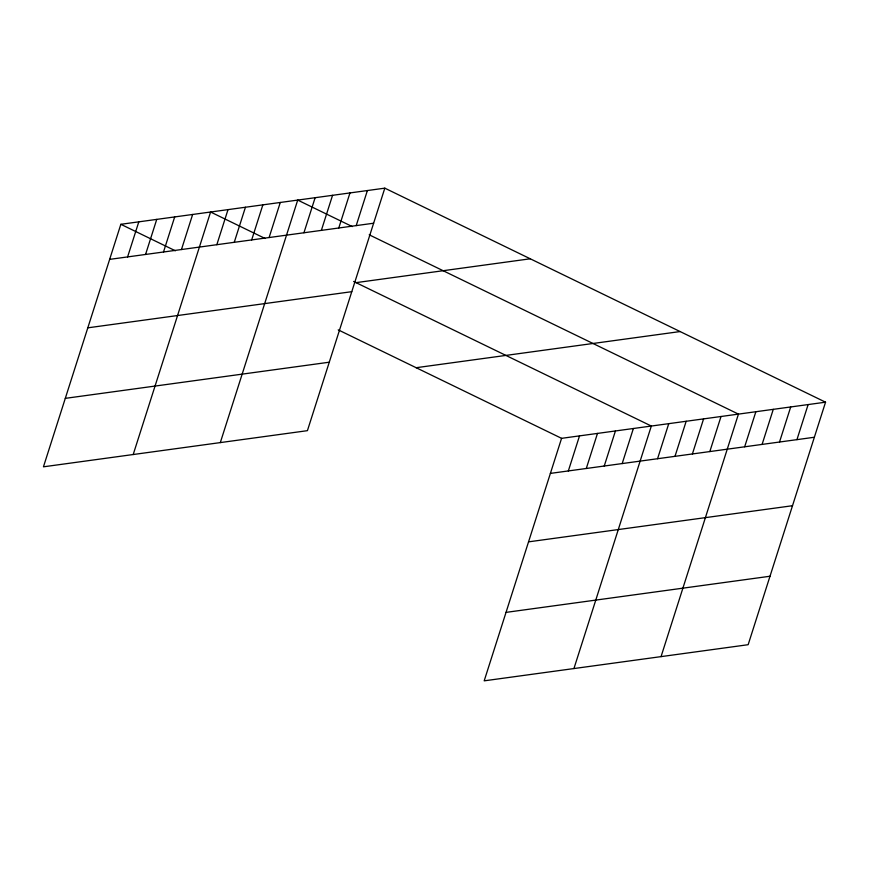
<?xml version="1.0" encoding="UTF-8"?>
<svg xmlns="http://www.w3.org/2000/svg" width="869" height="869" viewBox="0 0 869 869"><rect width="100%" height="100%" fill="white"/><g stroke="black" fill="none" stroke-linecap="round" stroke-linejoin="round"><path stroke-width="1.3" d="M384.815 188.16L120.845 224.3L43.45 466.816L307.42 430.666L384.815 188.16L825.55 402.184L748.155 644.7L484.185 680.84L561.58 438.334L825.55 402.184M127.602 256.92L138.801 221.845M145.558 254.454L156.746 219.39M163.502 251.999L174.691 216.924M181.458 249.544L192.646 214.469M133.196 454.53L210.591 212.014L265.132 238.497M216.826 244.7L228.015 209.625M234.25 242.31L245.438 207.246M251.673 239.931L262.862 204.856M269.097 237.541L280.285 202.466M220.313 442.593L297.709 200.087L352.249 226.57M303.933 232.773L315.132 197.697M321.356 230.383L332.555 195.319M338.78 227.993L349.968 192.929M356.203 225.614L367.391 190.539M568.337 470.944L579.525 435.869M586.282 468.489L597.481 433.414M604.237 466.034L615.426 430.959M622.182 463.568L633.382 428.504M573.931 668.554L651.326 426.038L353.618 281.469M657.561 458.723L668.75 423.659M674.985 456.344L686.173 421.269M692.397 453.955L703.597 418.88M709.821 451.565L721.02 416.501M661.048 656.627L738.444 414.111L369.216 234.815M744.668 446.796L755.856 411.732M762.091 444.417L773.28 409.342M779.515 442.028L790.703 406.953M796.938 439.638L808.127 404.574M109.657 259.375L373.627 223.224M356.04 282.642L530.264 258.788M87.802 327.83L351.782 291.68M65.294 398.36L329.264 362.21M416.132 367.706L680.112 331.556M550.381 473.399L814.362 437.259M528.537 541.854L792.506 505.715M506.03 612.384L769.999 576.245M120.845 224.3L175.386 250.793M338.215 329.862L561.58 438.334"/></g></svg>
